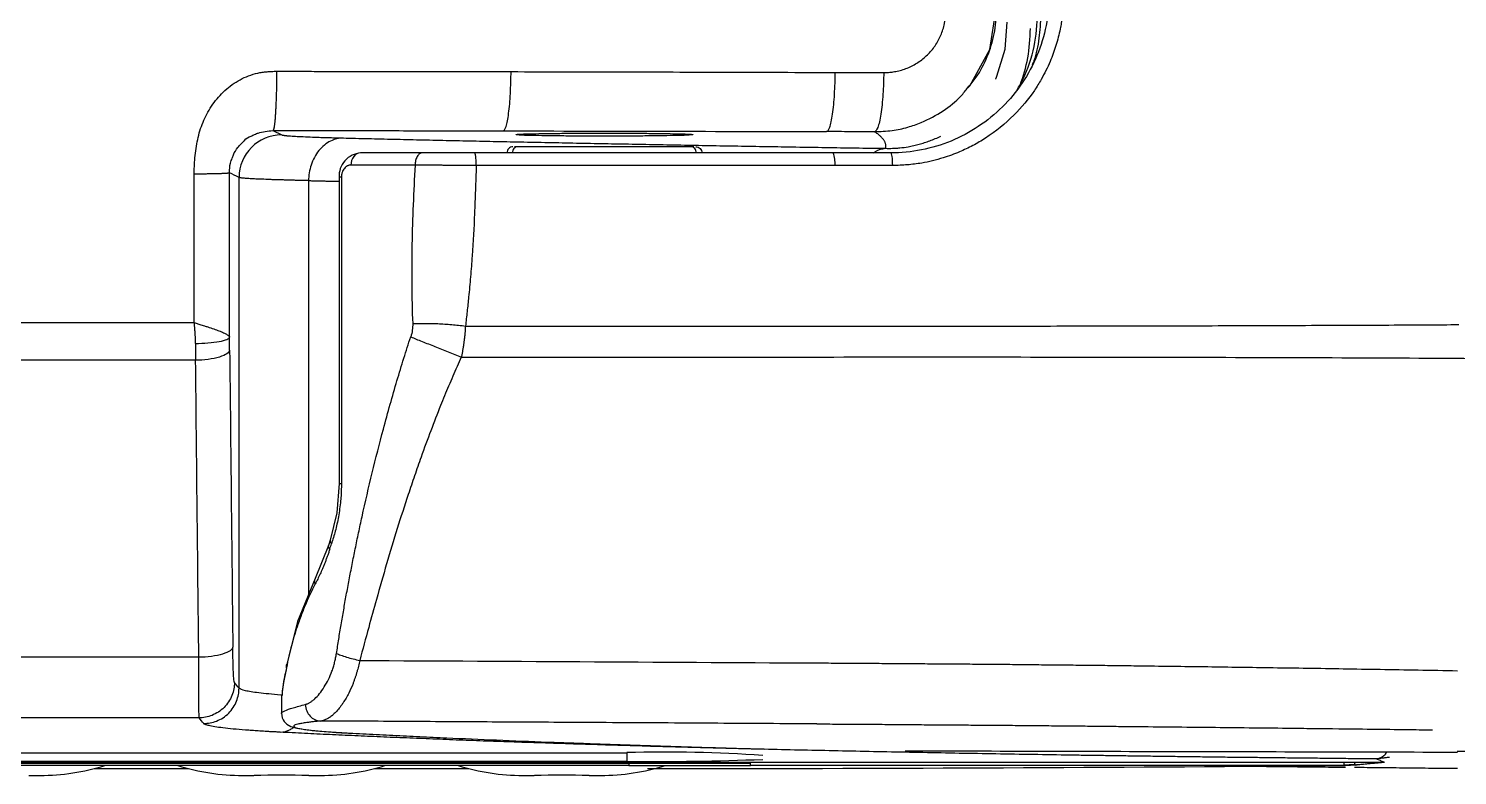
# Model space of a CAD drawing. Extents: x -7692 to 9871, y -72 to 2456.
# Drawn here: x -7358.2 to -7240.9, y 1475.2 to 1536.4 of the extents above; entities that cross this region are included whole.
import ezdxf

# ---------------------------------------------------------------- set-up
doc = ezdxf.new("R2010")
doc.units = 0
doc.header["$LTSCALE"] = 20
doc.header["$MEASUREMENT"] = 0
doc.layers.get('0').update_dxf_attribs({"linetype": 'CONTINUOUS'})

msp = doc.modelspace()

# ---------------------------------------------------------------- linework, layer by layer
for p, q in [((-7338.12, 1528.06), (-7337.4, 1527.7)), ((-7326.45, 1525.22), (-7331.72, 1525.22)), ((-7292.01, 1525.19), (-7321.43, 1525.19)), ((-7287.26, 1525.19), (-7292.01, 1525.19)), ((-7340.9, 1482.31), (-7340.9, 1524.2)), ((-7335.19, 1523.95), (-7335.19, 1489.99)), ((-7332.68, 1524.23), (-7332.68, 1499.08)), ((-7332.5, 1524.22), (-7332.5, 1499.08)), ((-7333.56, 1494.01), (-7334.64, 1491.32)), ((-7333.42, 1494.46), (-7333.56, 1494.01)), ((-7337.42, 1481.7), (-7337.42, 1480.23)), ((-7389.07, 1477.02), (-7309.07, 1477.02)), ((-7309.07, 1476.31), (-7389.07, 1476.31)), ((-7384.32, 1476.25), (-7250.2, 1476.25)), ((-7309.07, 1477.02), (-7309.07, 1476.31)), ((-7250.2, 1476.25), (-7249.37, 1476.25)), ((-7388.92, 1476.16), (-7308.92, 1476.16)), ((-7308.92, 1475.96), (-7388.92, 1475.96)), ((-7352.76, 1475.72), (-7345.08, 1475.72)), ((-7329.76, 1475.72), (-7322.08, 1475.72)), ((-7308.92, 1476.16), (-7308.92, 1475.96)), ((-7308.92, 1476.16), (-7298.92, 1476.16)), ((-7308.92, 1475.96), (-7298.92, 1475.96)), ((-7298.92, 1475.96), (-7298.92, 1476.16)), ((-7298.92, 1475.99), (-7250.2, 1475.99)), ((-7249.95, 1475.99), (-7249.13, 1476.04)), ((-7249.12, 1476.04), (-7248.59, 1476.1))]:
    msp.add_line(p, q)
at = {"flags": 128}
for points in [[(-7281.09, 1531.57), (-7280.92, 1531.72), (-7279.29, 1534.7), (-7278.77, 1538.03)], [(-7278.71, 1532.53), (-7278.02, 1534.73), (-7277.86, 1536.96)], [(-7332.68, 1499.11), (-7332.88, 1496.7), (-7333.42, 1494.45)], [(-7334.65, 1491.3), (-7336.1, 1487.78), (-7337.01, 1484.16)], [(-7337.03, 1483.85), (-7337.26, 1482.77), (-7337.35, 1482.02)], [(-7337.42, 1480.26), (-7337.36, 1479.88), (-7337.29, 1479.72), (-7337.2, 1479.58), (-7336.98, 1479.35), (-7336.66, 1479.17), (-7336.16, 1479.03), (-7335.29, 1478.89), (-7333.8, 1478.75), (-7331.6, 1478.61)]]:
    msp.add_lwpolyline(points, dxfattribs=at)
for centre, radius, start, end in [((-7337.4, 1524.2), 3.5, 90.0538, 179.9723), ((-7330.8, 1524.33), 1.89, 93.235, 183.9006), ((-7293.94, 1525.45), 1.95, 352.405, 23.3077), ((-7239.35, 2173.88), 696.73, 269.86822, 286.42933), ((-7305.91, 1364.46), 112.61, 85.9306, 91.6075), ((-7306.63, 1692.6), 216.3, 269.3539, 272.308), ((-7357.23, 1493.16), 18, 270, 287.1462), ((-7340.61, 1493.16), 18, 252.8538, 270), ((-7337.42, 1263.36), 211.81, 89.394, 90.606), ((-7334.23, 1493.16), 18, 270, 287.1462), ((-7317.61, 1493.16), 18, 252.8538, 270), ((-7314.42, 1263.36), 211.81, 89.394, 90.606), ((-7311.23, 1493.16), 18, 270, 287.1462)]:
    msp.add_arc(centre, radius, start, end)
for points, knots in [([(-7274.42, 1539.22), (-7274.42, 1538.36), (-7274.5, 1537.51), (-7274.84, 1535.83), (-7275.09, 1535), (-7276.08, 1532.64), (-7277.05, 1531.19), (-7279.47, 1528.8), (-7280.91, 1527.84), (-7284.04, 1526.55), (-7285.73, 1526.22), (-7287.42, 1526.22)], [0, 0, 0, 0, 0.125, 0.125, 0.25, 0.25, 0.5, 0.5, 0.75, 0.75, 1, 1, 1, 1]), ([(-7273.23, 1539.19), (-7273.23, 1539.07), (-7273.23, 1538.83), (-7273.25, 1538.46), (-7273.27, 1538.1), (-7273.3, 1537.73), (-7273.35, 1537.33), (-7273.42, 1536.88), (-7273.57, 1536.09), (-7273.84, 1535.03), (-7274.35, 1533.64), (-7274.96, 1532.41), (-7275.9, 1530.9), (-7277.34, 1529.17), (-7279.12, 1527.72), (-7280.67, 1526.81), (-7281.62, 1526.36), (-7282.44, 1526.04), (-7283.18, 1525.79), (-7283.99, 1525.57), (-7284.78, 1525.4), (-7285.47, 1525.3), (-7286.06, 1525.24), (-7286.66, 1525.2), (-7287.06, 1525.19), (-7287.26, 1525.19)], [0, 0, 0, 0, 0.016572, 0.033096, 0.049585, 0.066049, 0.0825, 0.105303, 0.127476, 0.190748, 0.254101, 0.328158, 0.376572, 0.49559, 0.632275, 0.686847, 0.742248, 0.774905, 0.807663, 0.849225, 0.890266, 0.917534, 0.94488, 0.972352, 1, 1, 1, 1]), ([(-7288, 1532.81), (-7287.93, 1532.81), (-7287.8, 1532.81), (-7287.6, 1532.83), (-7287.4, 1532.84), (-7287.21, 1532.87), (-7286.91, 1532.92), (-7286.53, 1533.01), (-7286.06, 1533.18), (-7285.61, 1533.39), (-7285.04, 1533.72), (-7284.39, 1534.24), (-7283.86, 1534.87), (-7283.51, 1535.43), (-7283.3, 1535.88), (-7283.13, 1536.34), (-7283.02, 1536.77), (-7282.96, 1537.15), (-7282.92, 1537.48), (-7282.92, 1537.69), (-7282.92, 1537.8)], [0, 0, 0, 0, 0.025305, 0.050543, 0.07575, 0.100963, 0.126219, 0.189242, 0.252174, 0.315043, 0.377781, 0.502813, 0.627408, 0.68963, 0.751786, 0.813834, 0.875917, 0.917131, 0.958429, 1, 1, 1, 1]), ([(-7281.1, 1531.58), (-7280.86, 1531.86), (-7280.2, 1532.61), (-7279.45, 1534.12), (-7278.85, 1535.98), (-7278.78, 1537.29), (-7278.74, 1537.94)], [0, 0, 0, 0, 0.1577284, 0.4355193, 0.7181286, 1, 1, 1, 1]), ([(-7277.05, 1531.39), (-7276.88, 1531.69), (-7276.28, 1532.77), (-7275.54, 1534.88), (-7275.42, 1536.78), (-7275.36, 1537.71)], [0, 0, 0, 0, 0.1634076, 0.5913215, 1, 1, 1, 1]), ([(-7275.12, 1537.52), (-7275.15, 1536.89), (-7275.21, 1535.6), (-7275.5, 1534.2), (-7275.77, 1533.53), (-7275.82, 1533.41)], [0, 0, 0, 0, 0.441611, 0.901361, 1, 1, 1, 1]), ([(-7276.8, 1531.77), (-7276.56, 1532.5), (-7276.07, 1534), (-7275.99, 1535.61), (-7275.96, 1536.42)], [0, 0, 0, 0, 0.495426, 1, 1, 1, 1]), ([(-7344.58, 1524.51), (-7344.58, 1524.57), (-7344.58, 1524.7), (-7344.57, 1524.95), (-7344.55, 1525.39), (-7344.5, 1526.02), (-7344.41, 1526.77), (-7344.21, 1527.75), (-7343.83, 1528.93), (-7343.09, 1530.24), (-7342.09, 1531.39), (-7341.05, 1532.14), (-7340.12, 1532.56), (-7339.5, 1532.75), (-7338.99, 1532.84), (-7338.6, 1532.89), (-7338.21, 1532.91), (-7337.95, 1532.92), (-7337.82, 1532.92)], [0, 0, 0, 0, 0.01482, 0.031116, 0.062235, 0.124343, 0.188094, 0.247808, 0.370591, 0.493636, 0.617718, 0.743408, 0.807069, 0.871157, 0.90198, 0.93556, 0.967393, 1, 1, 1, 1]), ([(-7337.82, 1532.92), (-7337.82, 1532.84), (-7337.82, 1532.69), (-7337.82, 1532.46), (-7337.82, 1532.23), (-7337.82, 1532), (-7337.83, 1531.76), (-7337.83, 1531.53), (-7337.84, 1531.3), (-7337.84, 1531.06), (-7337.85, 1530.84), (-7337.86, 1530.61), (-7337.87, 1530.39), (-7337.88, 1530.18), (-7337.88, 1529.97), (-7337.9, 1529.77), (-7337.91, 1529.58), (-7337.92, 1529.4), (-7337.93, 1529.23), (-7337.94, 1529.07), (-7337.95, 1528.92), (-7337.97, 1528.78), (-7337.98, 1528.66), (-7337.99, 1528.55), (-7338.01, 1528.44), (-7338.02, 1528.35), (-7338.04, 1528.28), (-7338.05, 1528.21), (-7338.06, 1528.16), (-7338.08, 1528.12), (-7338.09, 1528.09), (-7338.11, 1528.07), (-7338.11, 1528.06), (-7338.12, 1528.06)], [0, 0, 0, 0, 0.0297529, 0.0600009, 0.0907238, 0.1218982, 0.1534985, 0.1854959, 0.2178593, 0.2505551, 0.2835473, 0.3167977, 0.3502663, 0.3839114, 0.4176898, 0.4515574, 0.4854694, 0.5193806, 0.5532458, 0.5870201, 0.6206596, 0.654121, 0.6873628, 0.7203449, 0.7530294, 0.7853802, 0.8173638, 0.8489491, 0.8801077, 0.9108138, 0.9410443, 0.9707789, 1, 1, 1, 1]), ([(-7337.82, 1532.92), (-7337.7, 1532.92), (-7337.48, 1532.92), (-7337.18, 1532.92), (-7336.92, 1532.92), (-7336.67, 1532.92), (-7336.22, 1532.92), (-7335.57, 1532.92), (-7334.45, 1532.91), (-7332.82, 1532.91), (-7330.46, 1532.91), (-7327.65, 1532.9), (-7324.62, 1532.9), (-7321.6, 1532.89), (-7319.58, 1532.89), (-7318.58, 1532.89)], [0, 0, 0, 0, 0.017675, 0.035361, 0.046065, 0.05779, 0.073766, 0.116659, 0.159551, 0.247518, 0.369643, 0.527518, 0.685202, 0.842696, 1, 1, 1, 1]), ([(-7319.22, 1528.03), (-7319.15, 1528.04), (-7319.07, 1528.15), (-7318.91, 1528.63), (-7318.84, 1529), (-7318.71, 1529.94), (-7318.66, 1530.51), (-7318.6, 1531.7), (-7318.58, 1532.31), (-7318.58, 1532.89)], [0, 0, 0, 0, 0.25, 0.25, 0.5, 0.5, 0.75, 0.75, 1, 1, 1, 1]), ([(-7318.58, 1532.89), (-7317.1, 1532.88), (-7314.14, 1532.88), (-7309.71, 1532.87), (-7305.27, 1532.86), (-7300.84, 1532.85), (-7296.41, 1532.83), (-7293.45, 1532.83), (-7291.97, 1532.82)], [0, 0, 0, 0, 0.166624, 0.333264, 0.499922, 0.666598, 0.83329, 1, 1, 1, 1]), ([(-7292.69, 1527.97), (-7292.6, 1527.98), (-7292.52, 1528.09), (-7292.34, 1528.57), (-7292.26, 1528.94), (-7292.13, 1529.88), (-7292.07, 1530.45), (-7292, 1531.63), (-7291.98, 1532.25), (-7291.97, 1532.82)], [0, 0, 0, 0, 0.25, 0.25, 0.5, 0.5, 0.75, 0.75, 1, 1, 1, 1]), ([(-7288, 1532.81), (-7288, 1532.24), (-7288.02, 1531.62), (-7288.1, 1530.44), (-7288.16, 1529.87), (-7288.31, 1528.93), (-7288.39, 1528.56), (-7288.58, 1528.08), (-7288.67, 1527.97), (-7288.76, 1527.96)], [0, 0, 0, 0, 0.25, 0.25, 0.5, 0.5, 0.75, 0.75, 1, 1, 1, 1]), ([(-7288.76, 1527.96), (-7288.27, 1527.98), (-7287.35, 1528.01), (-7286.06, 1528.3), (-7284.63, 1528.79), (-7283.14, 1529.61), (-7281.85, 1530.61), (-7281.28, 1531.34), (-7281.1, 1531.58)], [0, 0, 0, 0, 0.166301, 0.316196, 0.449676, 0.681927, 0.897161, 1, 1, 1, 1]), ([(-7339.63, 1527.73), (-7339.63, 1527.74), (-7339.58, 1527.76), (-7339.5, 1527.79), (-7339.41, 1527.83), (-7339.37, 1527.84), (-7339.35, 1527.85), (-7338.97, 1527.98), (-7338.54, 1528.02), (-7338.12, 1528.06)], [0, 0, 0, 0, 0.010139, 0.126214, 0.174239, 0.195757, 0.205895, 0.215619, 1, 1, 1, 1]), ([(-7338.12, 1528.06), (-7338.01, 1528.06), (-7337.79, 1528.06), (-7337.32, 1528.06), (-7336.42, 1528.06), (-7334.98, 1528.06), (-7333.11, 1528.06), (-7330.79, 1528.05), (-7328.14, 1528.05), (-7325.16, 1528.04), (-7322.19, 1528.04), (-7320.21, 1528.03), (-7319.22, 1528.03)], [0, 0, 0, 0, 0.0173, 0.035361, 0.073766, 0.159552, 0.264599, 0.369645, 0.527234, 0.684822, 0.842411, 1, 1, 1, 1]), ([(-7318.17, 1527.72), (-7318.17, 1527.72), (-7318.17, 1527.73), (-7318.15, 1527.73), (-7318.13, 1527.73), (-7318.09, 1527.74), (-7318.02, 1527.75), (-7317.9, 1527.76), (-7317.67, 1527.77), (-7317.37, 1527.78), (-7316.87, 1527.79), (-7316.08, 1527.81), (-7315.11, 1527.82), (-7314.25, 1527.83), (-7313.4, 1527.84), (-7312.29, 1527.85), (-7310.92, 1527.85), (-7309.55, 1527.85), (-7308.44, 1527.84), (-7307.58, 1527.83), (-7306.73, 1527.82), (-7305.75, 1527.81), (-7304.97, 1527.79), (-7304.47, 1527.78), (-7304.17, 1527.77), (-7303.94, 1527.76), (-7303.8, 1527.75), (-7303.72, 1527.74), (-7303.68, 1527.73), (-7303.67, 1527.72), (-7303.67, 1527.72)], [0, 0, 0, 0, 0.011631, 0.023267, 0.034925, 0.04662, 0.058367, 0.089326, 0.120094, 0.152146, 0.184461, 0.250093, 0.315858, 0.348114, 0.380046, 0.439584, 0.500003, 0.5604, 0.61996, 0.651868, 0.684148, 0.749913, 0.815545, 0.847837, 0.879912, 0.910656, 0.941638, 0.961175, 0.980605, 1, 1, 1, 1]), ([(-7288.76, 1527.96), (-7289.41, 1527.96), (-7290.72, 1527.96), (-7292.03, 1527.97), (-7292.69, 1527.97)], [0, 0, 0, 0, 0.500001, 1, 1, 1, 1]), ([(-7287.84, 1526.6), (-7287.83, 1526.63), (-7287.82, 1526.69), (-7287.82, 1526.78), (-7287.83, 1526.87), (-7287.84, 1526.96), (-7287.87, 1527.05), (-7287.91, 1527.14), (-7287.96, 1527.23), (-7288.02, 1527.32), (-7288.1, 1527.41), (-7288.18, 1527.5), (-7288.27, 1527.59), (-7288.38, 1527.68), (-7288.49, 1527.78), (-7288.62, 1527.87), (-7288.71, 1527.93), (-7288.76, 1527.96)], [0, 0, 0, 0, 0.066671, 0.13334, 0.200008, 0.266674, 0.333339, 0.400004, 0.466668, 0.533332, 0.599996, 0.666661, 0.733326, 0.799992, 0.86666, 0.933329, 1, 1, 1, 1]), ([(-7341.46, 1525.79), (-7341.43, 1525.88), (-7341.32, 1526.21), (-7341.07, 1526.58), (-7340.8, 1526.89), (-7340.66, 1527.04), (-7340.57, 1527.12), (-7340.53, 1527.16), (-7340.5, 1527.18), (-7340.49, 1527.19), (-7340.48, 1527.2), (-7340.48, 1527.2), (-7340.48, 1527.2), (-7340.48, 1527.2), (-7340.48, 1527.2), (-7340.48, 1527.2), (-7340.48, 1527.2), (-7340.48, 1527.2), (-7340.48, 1527.2), (-7340.48, 1527.2), (-7340.47, 1527.2), (-7340.31, 1527.45), (-7340.02, 1527.53), (-7339.72, 1527.69), (-7339.63, 1527.73)], [0, 0, 0, 0, 0.093285, 0.351874, 0.476362, 0.548355, 0.586795, 0.606626, 0.616693, 0.621765, 0.624312, 0.625588, 0.626226, 0.626546, 0.626704, 0.626783, 0.626824, 0.626843, 0.626853, 0.62686, 0.626863, 0.641443, 0.88726, 1, 1, 1, 1]), ([(-7337.4, 1527.7), (-7337.4, 1527.7), (-7337.38, 1527.69), (-7337.35, 1527.69), (-7337.31, 1527.68), (-7337.26, 1527.67), (-7337.2, 1527.66), (-7337.14, 1527.65), (-7337.06, 1527.64), (-7336.89, 1527.63), (-7336.57, 1527.6), (-7336, 1527.57), (-7335.29, 1527.54), (-7334.59, 1527.51), (-7333.96, 1527.49), (-7333.46, 1527.48), (-7332.93, 1527.46), (-7332.55, 1527.45), (-7332.36, 1527.45)], [0, 0, 0, 0, 0.031327, 0.062621, 0.093892, 0.125152, 0.156409, 0.187677, 0.218965, 0.250284, 0.375242, 0.500232, 0.625154, 0.750108, 0.812607, 0.875031, 0.937467, 1, 1, 1, 1]), ([(-7332.36, 1527.45), (-7332.69, 1527.44), (-7333.05, 1527.36), (-7333.74, 1527.02), (-7334.07, 1526.75), (-7334.63, 1526.07), (-7334.84, 1525.66), (-7335.12, 1524.8), (-7335.19, 1524.36), (-7335.19, 1523.95)], [0, 0, 0, 0, 0.25, 0.25, 0.5, 0.5, 0.75, 0.75, 1, 1, 1, 1]), ([(-7332.36, 1527.45), (-7332.02, 1527.44), (-7331.33, 1527.42), (-7330.29, 1527.4), (-7329.25, 1527.37), (-7328.2, 1527.35), (-7327.14, 1527.33), (-7326.07, 1527.3), (-7324.99, 1527.28), (-7323.91, 1527.25), (-7322.82, 1527.23), (-7321.72, 1527.21), (-7320.61, 1527.18), (-7319.49, 1527.16), (-7318.37, 1527.14), (-7317.24, 1527.11), (-7316.1, 1527.09), (-7314.95, 1527.07), (-7313.8, 1527.05), (-7312.63, 1527.02), (-7311.11, 1526.99), (-7309.22, 1526.96), (-7306.95, 1526.92), (-7304.65, 1526.87), (-7302.33, 1526.83), (-7299.98, 1526.79), (-7297.6, 1526.75), (-7295.2, 1526.71), (-7292.77, 1526.67), (-7290.32, 1526.63), (-7288.67, 1526.61), (-7287.84, 1526.6)], [0, 0, 0, 0, 0.026341, 0.052673, 0.078999, 0.105319, 0.131634, 0.157944, 0.184252, 0.210557, 0.23686, 0.263163, 0.289467, 0.315771, 0.342078, 0.368388, 0.394702, 0.421021, 0.447346, 0.473677, 0.500016, 0.550049, 0.600058, 0.650049, 0.700028, 0.750001, 0.799975, 0.849956, 0.899949, 0.949962, 1, 1, 1, 1]), ([(-7318.42, 1526.72), (-7318.55, 1526.72), (-7318.68, 1526.67), (-7318.86, 1526.48), (-7318.92, 1526.35), (-7318.92, 1526.22)], [0, 0, 0, 0, 0.5, 0.5, 1, 1, 1, 1]), ([(-7318.04, 1526.72), (-7318.15, 1526.72), (-7318.26, 1526.67), (-7318.42, 1526.48), (-7318.46, 1526.35), (-7318.46, 1526.22)], [0, 0, 0, 0, 0.5, 0.5, 1, 1, 1, 1]), ([(-7303.67, 1527.72), (-7303.67, 1527.72), (-7303.67, 1527.72), (-7303.69, 1527.71), (-7303.71, 1527.71), (-7303.75, 1527.7), (-7303.81, 1527.7), (-7303.94, 1527.69), (-7304.17, 1527.67), (-7304.47, 1527.66), (-7304.97, 1527.65), (-7305.75, 1527.63), (-7306.73, 1527.62), (-7307.58, 1527.61), (-7308.44, 1527.6), (-7309.55, 1527.6), (-7310.92, 1527.59), (-7312.29, 1527.6), (-7313.4, 1527.6), (-7314.25, 1527.61), (-7315.11, 1527.62), (-7316.08, 1527.63), (-7316.87, 1527.65), (-7317.37, 1527.66), (-7317.67, 1527.67), (-7317.9, 1527.69), (-7318.04, 1527.7), (-7318.12, 1527.71), (-7318.16, 1527.71), (-7318.17, 1527.72), (-7318.17, 1527.72)], [0, 0, 0, 0, 0.0116305, 0.0232669, 0.0349247, 0.0466197, 0.0583674, 0.0893264, 0.120094, 0.1521456, 0.1844612, 0.2500929, 0.3158579, 0.348114, 0.3800456, 0.4395836, 0.5000028, 0.5604, 0.61996, 0.6518684, 0.6841477, 0.7499127, 0.8155445, 0.8478369, 0.8799117, 0.9106562, 0.9416383, 0.9611753, 0.980605, 1, 1, 1, 1]), ([(-7303.8, 1526.72), (-7304.18, 1526.72), (-7304.63, 1526.72), (-7305.66, 1526.72), (-7306.23, 1526.72), (-7307.47, 1526.72), (-7308.13, 1526.72), (-7309.5, 1526.72), (-7310.21, 1526.72), (-7311.63, 1526.72), (-7312.33, 1526.72), (-7313.7, 1526.72), (-7314.37, 1526.72), (-7315.61, 1526.72), (-7316.18, 1526.72), (-7317.21, 1526.72), (-7317.66, 1526.72), (-7318.04, 1526.72)], [0, 0, 0, 0, 0.125, 0.125, 0.25, 0.25, 0.375, 0.375, 0.5, 0.5, 0.625, 0.625, 0.75, 0.75, 0.875, 0.875, 1, 1, 1, 1]), ([(-7303.38, 1526.22), (-7303.38, 1526.35), (-7303.42, 1526.48), (-7303.58, 1526.67), (-7303.69, 1526.72), (-7303.8, 1526.72)], [0, 0, 0, 0, 0.5, 0.5, 1, 1, 1, 1]), ([(-7303.42, 1526.72), (-7303.29, 1526.72), (-7303.16, 1526.67), (-7302.97, 1526.48), (-7302.92, 1526.35), (-7302.92, 1526.22)], [0, 0, 0, 0, 0.5, 0.5, 1, 1, 1, 1]), ([(-7287.84, 1526.6), (-7287.75, 1526.6), (-7287.56, 1526.59), (-7287.28, 1526.6), (-7286.98, 1526.61), (-7286.55, 1526.65), (-7286.07, 1526.71), (-7285.54, 1526.82), (-7285.1, 1526.93), (-7284.65, 1527.06), (-7284.21, 1527.21), (-7283.76, 1527.39), (-7283.47, 1527.53), (-7283.32, 1527.6)], [0, 0, 0, 0, 0.061295, 0.125227, 0.191821, 0.2611, 0.416725, 0.515932, 0.613726, 0.711027, 0.807841, 0.904168, 1, 1, 1, 1]), ([(-7341.69, 1524.6), (-7341.68, 1524.87), (-7341.66, 1525.29), (-7341.51, 1525.66), (-7341.46, 1525.79)], [0, 0, 0, 0, 0.633927, 1, 1, 1, 1]), ([(-7330.93, 1526.22), (-7331.14, 1526.22), (-7331.34, 1526.12), (-7331.64, 1525.74), (-7331.72, 1525.49), (-7331.72, 1525.22)], [0, 0, 0, 0, 0.5, 0.5, 1, 1, 1, 1]), ([(-7325.86, 1526.22), (-7325.93, 1526.22), (-7326.01, 1526.2), (-7326.15, 1526.1), (-7326.22, 1526.03), (-7326.33, 1525.83), (-7326.38, 1525.71), (-7326.44, 1525.47), (-7326.45, 1525.34), (-7326.45, 1525.22)], [0, 0, 0, 0, 0.25, 0.25, 0.5, 0.5, 0.75, 0.75, 1, 1, 1, 1]), ([(-7321.56, 1526.22), (-7322.31, 1526.22), (-7323.08, 1526.22), (-7324.55, 1526.22), (-7325.25, 1526.22), (-7325.86, 1526.22)], [0, 0, 0, 0, 0.5, 0.5, 1, 1, 1, 1]), ([(-7321.43, 1525.19), (-7321.43, 1525.31), (-7321.44, 1525.44), (-7321.45, 1525.69), (-7321.46, 1525.82), (-7321.48, 1526.02), (-7321.5, 1526.1), (-7321.53, 1526.2), (-7321.55, 1526.22), (-7321.56, 1526.22)], [0, 0, 0, 0, 0.25, 0.25, 0.5, 0.5, 0.75, 0.75, 1, 1, 1, 1]), ([(-7292.15, 1526.22), (-7297.28, 1526.22), (-7301.71, 1526.22), (-7311.98, 1526.22), (-7316.42, 1526.22), (-7321.56, 1526.22)], [0, 0, 0, 0, 0.5, 0.5, 1, 1, 1, 1]), ([(-7288.83, 1526.22), (-7288.78, 1526.26), (-7288.48, 1526.52), (-7288.13, 1526.56), (-7287.84, 1526.6)], [0, 0, 0, 0, 0.161511, 1, 1, 1, 1]), ([(-7287.26, 1525.19), (-7287.26, 1525.46), (-7287.28, 1525.72), (-7287.34, 1526.11), (-7287.38, 1526.22), (-7287.42, 1526.22)], [0, 0, 0, 0, 0.5, 0.5, 1, 1, 1, 1]), ([(-7344.58, 1524.51), (-7344.52, 1524.51), (-7344.41, 1524.51), (-7344.24, 1524.51), (-7344.07, 1524.51), (-7343.9, 1524.51), (-7343.73, 1524.51), (-7343.57, 1524.52), (-7343.41, 1524.52), (-7343.26, 1524.52), (-7343.11, 1524.52), (-7342.97, 1524.53), (-7342.84, 1524.53), (-7342.71, 1524.53), (-7342.59, 1524.54), (-7342.48, 1524.54), (-7342.38, 1524.54), (-7342.29, 1524.55), (-7342.2, 1524.55), (-7342.12, 1524.56), (-7342.05, 1524.56), (-7341.99, 1524.56), (-7341.93, 1524.57), (-7341.89, 1524.57), (-7341.84, 1524.57), (-7341.81, 1524.58), (-7341.78, 1524.58), (-7341.75, 1524.58), (-7341.73, 1524.59), (-7341.72, 1524.59), (-7341.7, 1524.59), (-7341.7, 1524.6), (-7341.69, 1524.6), (-7341.69, 1524.6)], [0, 0, 0, 0, 0.038203, 0.076636, 0.115223, 0.153884, 0.19254, 0.231111, 0.269516, 0.307677, 0.345517, 0.382964, 0.419947, 0.456402, 0.492268, 0.52749, 0.562018, 0.595808, 0.628822, 0.661028, 0.692397, 0.722909, 0.752546, 0.781297, 0.809153, 0.836111, 0.86217, 0.887334, 0.911608, 0.935, 0.957522, 0.979184, 1, 1, 1, 1]), ([(-7344.57, 1512.3), (-7344.57, 1514.33), (-7344.57, 1518.4), (-7344.58, 1522.47), (-7344.58, 1524.51)], [0, 0, 0, 0, 0.4999822, 1, 1, 1, 1]), ([(-7341.68, 1511.1), (-7341.68, 1513.35), (-7341.68, 1515.6), (-7341.69, 1518.97), (-7341.69, 1520.1), (-7341.69, 1521.79), (-7341.69, 1522.35), (-7341.69, 1523.19), (-7341.69, 1523.47), (-7341.69, 1524.04), (-7341.69, 1524.32), (-7341.69, 1524.6)], [0, 0, 0, 0, 0.5, 0.5, 0.75, 0.75, 0.875, 0.875, 0.9375, 0.9375, 1, 1, 1, 1]), ([(-7331.72, 1525.22), (-7331.74, 1525.22), (-7331.79, 1525.22), (-7331.87, 1525.21), (-7331.94, 1525.18), (-7332.03, 1525.14), (-7332.14, 1525.08), (-7332.26, 1524.96), (-7332.36, 1524.81), (-7332.43, 1524.65), (-7332.47, 1524.5), (-7332.49, 1524.36), (-7332.5, 1524.27), (-7332.5, 1524.22)], [0, 0, 0, 0, 0.0674929, 0.1338741, 0.1994841, 0.2646757, 0.3950362, 0.5190721, 0.6435392, 0.7640109, 0.8441878, 0.9220312, 1, 1, 1, 1]), ([(-7326.45, 1525.22), (-7326.57, 1523.05), (-7326.67, 1520.88), (-7326.75, 1516.54), (-7326.74, 1514.37), (-7326.65, 1512.22)], [0, 0, 0, 0, 0.5, 0.5, 1, 1, 1, 1]), ([(-7321.43, 1525.19), (-7321.52, 1525.19), (-7321.71, 1525.19), (-7321.99, 1525.19), (-7322.28, 1525.19), (-7322.57, 1525.2), (-7322.86, 1525.2), (-7323.16, 1525.2), (-7323.47, 1525.2), (-7323.77, 1525.2), (-7324.09, 1525.2), (-7324.42, 1525.21), (-7324.79, 1525.21), (-7325.18, 1525.21), (-7325.59, 1525.21), (-7326.02, 1525.22), (-7326.3, 1525.22), (-7326.45, 1525.22)], [0, 0, 0, 0, 0.051947, 0.104964, 0.159024, 0.214096, 0.270146, 0.327134, 0.385014, 0.443736, 0.503247, 0.568038, 0.640334, 0.71997, 0.806702, 0.900192, 1, 1, 1, 1]), ([(-7321.43, 1525.19), (-7321.45, 1524.51), (-7321.5, 1523.2), (-7321.59, 1520.73), (-7321.72, 1518.36), (-7321.9, 1516.08), (-7322.04, 1514.55), (-7322.18, 1513.21), (-7322.27, 1512.42), (-7322.32, 1512.02)], [0, 0, 0, 0, 0.153789, 0.298245, 0.561143, 0.693015, 0.818474, 0.909304, 1, 1, 1, 1]), ([(-7335.19, 1523.95), (-7335.3, 1523.95), (-7335.52, 1523.96), (-7335.85, 1523.96), (-7336.18, 1523.97), (-7336.51, 1523.98), (-7336.84, 1523.99), (-7337.17, 1524), (-7337.49, 1524.01), (-7337.81, 1524.01), (-7338.12, 1524.02), (-7338.42, 1524.04), (-7338.71, 1524.05), (-7339, 1524.06), (-7339.27, 1524.07), (-7339.52, 1524.08), (-7339.76, 1524.09), (-7339.98, 1524.11), (-7340.19, 1524.12), (-7340.37, 1524.13), (-7340.53, 1524.15), (-7340.67, 1524.16), (-7340.77, 1524.17), (-7340.86, 1524.19), (-7340.89, 1524.2), (-7340.9, 1524.2)], [0, 0, 0, 0, 0.031766, 0.064597, 0.098491, 0.13345, 0.169474, 0.206564, 0.244718, 0.283937, 0.324221, 0.365569, 0.407983, 0.451461, 0.496004, 0.541612, 0.588285, 0.636022, 0.684825, 0.734692, 0.785624, 0.837621, 0.890682, 0.944809, 1, 1, 1, 1]), ([(-7332.5, 1524.22), (-7332.54, 1524.22), (-7332.64, 1524.22), (-7332.69, 1524.22), (-7332.68, 1524.22), (-7332.68, 1524.22)], [0, 0, 0, 0, 0.449368, 0.898739, 1, 1, 1, 1]), ([(-7385.07, 1512.3), (-7384.64, 1512.3), (-7383.66, 1512.3), (-7382, 1512.3), (-7379.98, 1512.3), (-7377.6, 1512.3), (-7374.15, 1512.3), (-7369.85, 1512.3), (-7364.86, 1512.3), (-7359.91, 1512.3), (-7355.05, 1512.3), (-7350.66, 1512.3), (-7347.21, 1512.3), (-7345.31, 1512.3), (-7344.57, 1512.3)], [0, 0, 0, 0, 0.032112, 0.073168, 0.123168, 0.182112, 0.250001, 0.379243, 0.5, 0.620035, 0.744758, 0.859632, 0.944713, 1, 1, 1, 1]), ([(-7344.57, 1512.3), (-7344.52, 1512.28), (-7344.37, 1512.23), (-7344.09, 1512.15), (-7343.77, 1512.05), (-7343.39, 1511.92), (-7342.97, 1511.79), (-7342.53, 1511.62), (-7342.17, 1511.48), (-7341.95, 1511.36), (-7341.82, 1511.28), (-7341.74, 1511.21), (-7341.69, 1511.16), (-7341.68, 1511.12), (-7341.68, 1511.1)], [0, 0, 0, 0, 0.033968, 0.10171, 0.18721, 0.253537, 0.3795, 0.504983, 0.6354, 0.753919, 0.818009, 0.880515, 0.941234, 1, 1, 1, 1]), ([(-7344.47, 1510.59), (-7344.47, 1510.67), (-7344.47, 1510.83), (-7344.48, 1511.09), (-7344.5, 1511.41), (-7344.53, 1511.81), (-7344.55, 1512.12), (-7344.57, 1512.3)], [0, 0, 0, 0, 0.13603, 0.289535, 0.460517, 0.686773, 1, 1, 1, 1]), ([(-7326.65, 1512.22), (-7326.35, 1512.23), (-7326.02, 1512.24), (-7325.33, 1512.24), (-7324.97, 1512.23), (-7324.22, 1512.2), (-7323.83, 1512.17), (-7323.07, 1512.11), (-7322.69, 1512.07), (-7322.32, 1512.02)], [0, 0, 0, 0, 0.25, 0.25, 0.5, 0.5, 0.75, 0.75, 1, 1, 1, 1]), ([(-7322.32, 1512.02), (-7322.33, 1511.93), (-7322.34, 1511.74), (-7322.36, 1511.45), (-7322.39, 1511.16), (-7322.42, 1510.88), (-7322.46, 1510.6), (-7322.5, 1510.31), (-7322.55, 1510.03), (-7322.6, 1509.75), (-7322.64, 1509.57), (-7322.66, 1509.48)], [0, 0, 0, 0, 0.109888, 0.22014, 0.330732, 0.441639, 0.552836, 0.664296, 0.775994, 0.887904, 1, 1, 1, 1]), ([(-7322.32, 1512.02), (-7320.95, 1512.02), (-7315.91, 1512.02), (-7308.34, 1512.02), (-7299.62, 1512.02), (-7294.58, 1512.01), (-7292.07, 1512.01)], [0, 0, 0, 0, 0.135521, 0.499997, 0.749998, 1, 1, 1, 1]), ([(-7292.07, 1512.01), (-7291.58, 1512.01), (-7290.53, 1512.01), (-7288.83, 1512.01), (-7286.89, 1512.01), (-7284.25, 1512.02), (-7281.1, 1512.02), (-7275.83, 1512.02), (-7269.83, 1512.03), (-7263.68, 1512.04), (-7257.85, 1512.06), (-7252.5, 1512.08), (-7247.3, 1512.1), (-7243.74, 1512.12), (-7241.68, 1512.13), (-7240.8, 1512.14)], [0, 0, 0, 0, 0.0281252, 0.0608762, 0.0982532, 0.1402561, 0.2137856, 0.2808412, 0.4469589, 0.5628767, 0.6408228, 0.7891403, 0.8775372, 0.9478238, 1, 1, 1, 1]), ([(-7344.47, 1510.59), (-7344.14, 1510.6), (-7343.79, 1510.61), (-7343.11, 1510.67), (-7342.79, 1510.7), (-7342.25, 1510.8), (-7342.04, 1510.86), (-7341.76, 1510.98), (-7341.69, 1511.04), (-7341.68, 1511.1)], [0, 0, 0, 0, 0.25, 0.25, 0.5, 0.5, 0.75, 0.75, 1, 1, 1, 1]), ([(-7332.9, 1485.16), (-7332.84, 1485.55), (-7332.72, 1486.34), (-7332.52, 1487.53), (-7332.31, 1488.74), (-7332.1, 1489.96), (-7331.86, 1491.21), (-7331.62, 1492.47), (-7331.36, 1493.76), (-7331.09, 1495.06), (-7330.64, 1497.14), (-7329.98, 1499.98), (-7329.2, 1503.05), (-7328.51, 1505.57), (-7327.95, 1507.51), (-7327.39, 1509.35), (-7327, 1510.55), (-7326.81, 1511.13)], [0, 0, 0, 0, 0.044218, 0.08924, 0.135068, 0.181705, 0.229151, 0.277408, 0.326479, 0.376363, 0.427064, 0.565742, 0.704438, 0.783432, 0.859018, 0.931205, 1, 1, 1, 1]), ([(-7326.81, 1511.13), (-7326.52, 1511.01), (-7326.21, 1510.89), (-7325.54, 1510.62), (-7325.18, 1510.48), (-7324.46, 1510.19), (-7324.09, 1510.04), (-7323.36, 1509.75), (-7323, 1509.61), (-7322.66, 1509.48)], [0, 0, 0, 0, 0.25, 0.25, 0.5, 0.5, 0.75, 0.75, 1, 1, 1, 1]), ([(-7344.46, 1509.21), (-7345.02, 1509.21), (-7346.27, 1509.21), (-7348.35, 1509.21), (-7350.85, 1509.21), (-7353.76, 1509.21), (-7357.09, 1509.21), (-7360.84, 1509.21), (-7365.58, 1509.21), (-7370.81, 1509.21), (-7376.01, 1509.21), (-7380.07, 1509.21), (-7383, 1509.21), (-7384.58, 1509.21), (-7385.18, 1509.21)], [0, 0, 0, 0, 0.04086, 0.09192, 0.15318, 0.224639, 0.306298, 0.398156, 0.500213, 0.6556, 0.783273, 0.883232, 0.955474, 1, 1, 1, 1]), ([(-7341.67, 1510.05), (-7341.68, 1509.96), (-7341.75, 1509.85), (-7342.03, 1509.65), (-7342.25, 1509.56), (-7342.78, 1509.4), (-7343.11, 1509.33), (-7343.78, 1509.24), (-7344.13, 1509.22), (-7344.46, 1509.21)], [0, 0, 0, 0, 0.25, 0.25, 0.5, 0.5, 0.75, 0.75, 1, 1, 1, 1]), ([(-7322.66, 1509.48), (-7322.78, 1509.21), (-7323.01, 1508.69), (-7323.36, 1507.9), (-7323.7, 1507.1), (-7324.04, 1506.3), (-7324.53, 1505.08), (-7325.18, 1503.4), (-7325.89, 1501.48), (-7326.5, 1499.74), (-7327.16, 1497.79), (-7328.24, 1494.42), (-7329.3, 1490.78), (-7330.3, 1487.16), (-7330.75, 1485.49), (-7331, 1484.59)], [0, 0, 0, 0, 0.0326561, 0.0654124, 0.0982718, 0.1312374, 0.1643122, 0.247881, 0.336098, 0.3974038, 0.4586866, 0.5704283, 0.8018078, 0.8931439, 1, 1, 1, 1]), ([(-7322.66, 1509.48), (-7317.56, 1509.48), (-7312.46, 1509.48), (-7302.27, 1509.48), (-7297.18, 1509.48), (-7292.09, 1509.48)], [0, 0, 0, 0, 0.5, 0.5, 1, 1, 1, 1]), ([(-7292.09, 1509.48), (-7287.77, 1509.49), (-7283.46, 1509.49), (-7274.87, 1509.48), (-7270.59, 1509.47), (-7262.05, 1509.46), (-7257.8, 1509.45), (-7249.33, 1509.42), (-7245.12, 1509.4), (-7240.92, 1509.38)], [0, 0, 0, 0, 0.25, 0.25, 0.5, 0.5, 0.75, 0.75, 1, 1, 1, 1]), ([(-7240.92, 1509.38), (-7240.45, 1509.37), (-7239.43, 1509.37), (-7237.82, 1509.36), (-7236, 1509.35), (-7233.88, 1509.35), (-7231.58, 1509.36), (-7229.23, 1509.38), (-7227.72, 1509.4), (-7226.99, 1509.4)], [0, 0, 0, 0, 0.101172, 0.216858, 0.347075, 0.491793, 0.673172, 0.842594, 1, 1, 1, 1]), ([(-7332.5, 1499.08), (-7332.5, 1498.99), (-7332.5, 1498.8), (-7332.51, 1498.52), (-7332.52, 1498.24), (-7332.54, 1497.96), (-7332.57, 1497.56), (-7332.64, 1497.02), (-7332.74, 1496.39), (-7332.86, 1495.77), (-7333, 1495.21), (-7333.15, 1494.67), (-7333.26, 1494.33), (-7333.31, 1494.16)], [0, 0, 0, 0, 0.054306, 0.108431, 0.162432, 0.216365, 0.270289, 0.398574, 0.529763, 0.652169, 0.774477, 0.88558, 1, 1, 1, 1]), ([(-7332.5, 1499.08), (-7332.54, 1499.08), (-7332.64, 1499.08), (-7332.69, 1499.08), (-7332.68, 1499.08), (-7332.68, 1499.08)], [0, 0, 0, 0, 0.446484, 0.89297, 1, 1, 1, 1]), ([(-7333.45, 1493.73), (-7333.49, 1493.77), (-7333.56, 1493.87), (-7333.58, 1493.96), (-7333.56, 1494), (-7333.55, 1494.01)], [0, 0, 0, 0, 0.469674, 0.919577, 1, 1, 1, 1]), ([(-7333.41, 1494.46), (-7333.42, 1494.45), (-7333.44, 1494.4), (-7333.42, 1494.3), (-7333.35, 1494.21), (-7333.31, 1494.16)], [0, 0, 0, 0, 0.119845, 0.547719, 1, 1, 1, 1]), ([(-7333.45, 1493.73), (-7333.48, 1493.63), (-7333.54, 1493.44), (-7333.64, 1493.17), (-7333.74, 1492.9), (-7333.84, 1492.63), (-7333.95, 1492.37), (-7334.08, 1492.05), (-7334.25, 1491.68), (-7334.44, 1491.26), (-7334.58, 1491), (-7334.64, 1490.87)], [0, 0, 0, 0, 0.08727, 0.174966, 0.263163, 0.351934, 0.441353, 0.531491, 0.686522, 0.84258, 1, 1, 1, 1]), ([(-7334.64, 1490.87), (-7334.72, 1490.72), (-7334.87, 1490.42), (-7335.09, 1489.97), (-7335.3, 1489.51), (-7335.5, 1489.04), (-7335.7, 1488.55), (-7335.89, 1488.05), (-7336.1, 1487.45), (-7336.34, 1486.72), (-7336.59, 1485.85), (-7336.82, 1484.93), (-7336.94, 1484.3), (-7337.01, 1483.98)], [0, 0, 0, 0, 0.065541, 0.132473, 0.200797, 0.270514, 0.341626, 0.414133, 0.488036, 0.606139, 0.730832, 0.862118, 1, 1, 1, 1]), ([(-7334.64, 1490.87), (-7334.66, 1490.93), (-7334.7, 1491.06), (-7334.69, 1491.21), (-7334.65, 1491.29), (-7334.63, 1491.33)], [0, 0, 0, 0, 0.3838066, 0.7520059, 1, 1, 1, 1]), ([(-7341.41, 1485.69), (-7341.42, 1485.59), (-7341.49, 1485.49), (-7341.77, 1485.29), (-7341.98, 1485.2), (-7342.51, 1485.03), (-7342.83, 1484.97), (-7343.51, 1484.88), (-7343.87, 1484.85), (-7344.2, 1484.85)], [0, 0, 0, 0, 0.25, 0.25, 0.5, 0.5, 0.75, 0.75, 1, 1, 1, 1]), ([(-7341.28, 1482.78), (-7341.29, 1482.8), (-7341.31, 1482.88), (-7341.34, 1483.17), (-7341.35, 1483.38), (-7341.37, 1483.89), (-7341.38, 1484.2), (-7341.4, 1484.9), (-7341.41, 1485.28), (-7341.41, 1485.69)], [0, 0, 0, 0, 0.25, 0.25, 0.5, 0.5, 0.75, 0.75, 1, 1, 1, 1]), ([(-7344.2, 1484.85), (-7344.75, 1484.85), (-7345.85, 1484.85), (-7347.49, 1484.85), (-7349.14, 1484.85), (-7350.79, 1484.85), (-7352.44, 1484.85), (-7354.1, 1484.85), (-7355.75, 1484.85), (-7357.41, 1484.85), (-7359.07, 1484.85), (-7360.73, 1484.85), (-7362.39, 1484.85), (-7364.05, 1484.85), (-7365.71, 1484.85), (-7367.38, 1484.84), (-7369.04, 1484.84), (-7370.71, 1484.84), (-7372.37, 1484.83), (-7374.04, 1484.83), (-7375.71, 1484.82), (-7377.38, 1484.82), (-7379.05, 1484.81), (-7380.72, 1484.81), (-7382.39, 1484.8), (-7384.06, 1484.79), (-7385.73, 1484.79), (-7386.84, 1484.78), (-7387.4, 1484.78)], [0, 0, 0, 0, 0.038036, 0.076106, 0.11421, 0.152348, 0.190521, 0.228727, 0.266968, 0.305243, 0.343551, 0.381894, 0.420271, 0.458682, 0.497127, 0.535606, 0.574119, 0.612666, 0.651247, 0.689862, 0.728511, 0.767193, 0.80591, 0.84466, 0.883444, 0.922262, 0.961114, 1, 1, 1, 1]), ([(-7344.18, 1479.88), (-7344.18, 1479.89), (-7344.18, 1479.9), (-7344.18, 1479.93), (-7344.18, 1479.97), (-7344.18, 1480.02), (-7344.18, 1480.08), (-7344.18, 1480.16), (-7344.19, 1480.33), (-7344.19, 1480.67), (-7344.19, 1481.18), (-7344.19, 1481.67), (-7344.2, 1482.08), (-7344.2, 1482.51), (-7344.2, 1482.96), (-7344.2, 1483.43), (-7344.2, 1483.9), (-7344.2, 1484.37), (-7344.2, 1484.69), (-7344.2, 1484.85)], [0, 0, 0, 0, 0.031724, 0.063821, 0.096271, 0.129054, 0.162149, 0.195532, 0.229178, 0.361865, 0.491697, 0.560298, 0.627821, 0.694048, 0.758788, 0.821876, 0.883174, 0.942576, 1, 1, 1, 1]), ([(-7335.46, 1480.98), (-7335.43, 1480.99), (-7335.37, 1481), (-7335.28, 1481.04), (-7335.18, 1481.09), (-7335.09, 1481.14), (-7334.99, 1481.2), (-7334.89, 1481.27), (-7334.79, 1481.35), (-7334.59, 1481.53), (-7334.29, 1481.85), (-7333.91, 1482.39), (-7333.56, 1483.01), (-7333.32, 1483.58), (-7333.15, 1484.06), (-7333.05, 1484.42), (-7332.97, 1484.79), (-7332.92, 1485.04), (-7332.9, 1485.16)], [0, 0, 0, 0, 0.033441, 0.066811, 0.100156, 0.13352, 0.166947, 0.200482, 0.234168, 0.268048, 0.401302, 0.533314, 0.65831, 0.779655, 0.836418, 0.891816, 0.946215, 1, 1, 1, 1]), ([(-7331, 1484.59), (-7331.01, 1484.51), (-7331.05, 1484.35), (-7331.1, 1484.11), (-7331.16, 1483.87), (-7331.23, 1483.63), (-7331.3, 1483.39), (-7331.38, 1483.16), (-7331.46, 1482.93), (-7331.62, 1482.49), (-7331.91, 1481.85), (-7332.25, 1481.26), (-7332.57, 1480.81), (-7332.81, 1480.5), (-7333.07, 1480.24), (-7333.31, 1480.02), (-7333.55, 1479.86), (-7333.79, 1479.73), (-7334, 1479.65), (-7334.14, 1479.63), (-7334.2, 1479.62)], [0, 0, 0, 0, 0.028179, 0.056848, 0.086002, 0.115633, 0.145733, 0.176291, 0.207297, 0.238736, 0.353622, 0.489337, 0.541151, 0.617963, 0.691785, 0.746851, 0.817431, 0.883133, 0.943966, 1, 1, 1, 1]), ([(-7332.9, 1485.16), (-7332.81, 1485.12), (-7332.68, 1485.07), (-7332.4, 1484.97), (-7332.24, 1484.92), (-7331.9, 1484.81), (-7331.72, 1484.76), (-7331.35, 1484.67), (-7331.17, 1484.62), (-7331, 1484.59)], [0, 0, 0, 0, 0.25, 0.25, 0.5, 0.5, 0.75, 0.75, 1, 1, 1, 1]), ([(-7337.01, 1483.98), (-7337.17, 1483.19), (-7337.36, 1482.3), (-7337.36, 1481.95), (-7337.36, 1481.81), (-7337.36, 1481.7)], [0, 0, 0, 0, 0.648301, 0.727191, 1, 1, 1, 1]), ([(-7337.01, 1483.98), (-7337.01, 1484.03), (-7337.02, 1484.14), (-7336.99, 1484.27), (-7336.93, 1484.33), (-7336.91, 1484.35)], [0, 0, 0, 0, 0.411618, 0.807329, 1, 1, 1, 1]), ([(-7292.54, 1484.38), (-7291.95, 1484.37), (-7290.78, 1484.37), (-7289.02, 1484.36), (-7287.26, 1484.34), (-7285.51, 1484.33), (-7283.76, 1484.32), (-7282.02, 1484.31), (-7280.27, 1484.29), (-7278.53, 1484.28), (-7276.79, 1484.26), (-7275.05, 1484.24), (-7273.32, 1484.22), (-7271.58, 1484.21), (-7269.85, 1484.19), (-7268.11, 1484.17), (-7266.14, 1484.14), (-7263.9, 1484.11), (-7261.36, 1484.08), (-7258.73, 1484.04), (-7256, 1484), (-7253.18, 1483.96), (-7250.26, 1483.91), (-7247.23, 1483.86), (-7244.11, 1483.81), (-7241.99, 1483.77), (-7240.92, 1483.75)], [0, 0, 0, 0, 0.033573, 0.067095, 0.100574, 0.134018, 0.167433, 0.200829, 0.234213, 0.267593, 0.300977, 0.334372, 0.367786, 0.401228, 0.434705, 0.468225, 0.501796, 0.549156, 0.598394, 0.64955, 0.702674, 0.757819, 0.815048, 0.874433, 0.936053, 1, 1, 1, 1]), ([(-7341.28, 1482.78), (-7341.28, 1482.44), (-7341.34, 1482.07), (-7341.63, 1481.36), (-7341.85, 1481.01), (-7342.41, 1480.45), (-7342.76, 1480.23), (-7343.47, 1479.94), (-7343.84, 1479.88), (-7344.18, 1479.88)], [0, 0, 0, 0, 0.25, 0.25, 0.5, 0.5, 0.75, 0.75, 1, 1, 1, 1]), ([(-7343.8, 1479.42), (-7343.46, 1479.42), (-7343.09, 1479.48), (-7342.38, 1479.76), (-7342.03, 1479.98), (-7341.47, 1480.55), (-7341.25, 1480.89), (-7340.96, 1481.6), (-7340.9, 1481.97), (-7340.9, 1482.31)], [0, 0, 0, 0, 0.25, 0.25, 0.5, 0.5, 0.75, 0.75, 1, 1, 1, 1]), ([(-7337.36, 1481.74), (-7337.4, 1481.75), (-7337.82, 1481.77), (-7338.48, 1481.84), (-7339.54, 1481.95), (-7340.54, 1482.11), (-7340.77, 1482.24), (-7340.9, 1482.31)], [0, 0, 0, 0, 0.016838, 0.181368, 0.349845, 0.656176, 1, 1, 1, 1]), ([(-7337.39, 1480.23), (-7337.4, 1480.24), (-7337.47, 1480.3), (-7337.18, 1480.46), (-7336.55, 1480.69), (-7335.82, 1480.88), (-7335.46, 1480.98)], [0, 0, 0, 0, 0.052951, 0.382391, 0.698056, 1, 1, 1, 1]), ([(-7335.46, 1480.98), (-7335.46, 1480.79), (-7335.41, 1480.61), (-7335.27, 1480.28), (-7335.18, 1480.14), (-7334.97, 1479.91), (-7334.84, 1479.81), (-7334.54, 1479.67), (-7334.37, 1479.62), (-7334.2, 1479.62)], [0, 0, 0, 0, 0.25, 0.25, 0.5, 0.5, 0.75, 0.75, 1, 1, 1, 1]), ([(-7344.18, 1479.88), (-7344.72, 1479.88), (-7345.81, 1479.88), (-7347.44, 1479.89), (-7349.08, 1479.89), (-7350.71, 1479.89), (-7352.35, 1479.89), (-7353.98, 1479.89), (-7355.62, 1479.89), (-7357.25, 1479.89), (-7358.88, 1479.89), (-7360.52, 1479.89), (-7362.15, 1479.89), (-7363.79, 1479.88), (-7365.89, 1479.88), (-7368.46, 1479.88), (-7371.49, 1479.87), (-7374.52, 1479.86), (-7377.55, 1479.85), (-7380.57, 1479.84), (-7383.6, 1479.82), (-7385.61, 1479.81), (-7386.61, 1479.81)], [0, 0, 0, 0, 0.038453, 0.0769, 0.115342, 0.153781, 0.192219, 0.230656, 0.269094, 0.307535, 0.34598, 0.384431, 0.422889, 0.461355, 0.499831, 0.571322, 0.642784, 0.714228, 0.785662, 0.857095, 0.928538, 1, 1, 1, 1]), ([(-7337.53, 1478.7), (-7337.64, 1478.71), (-7337.85, 1478.72), (-7338.16, 1478.73), (-7338.46, 1478.75), (-7338.76, 1478.77), (-7339.04, 1478.79), (-7339.32, 1478.8), (-7339.59, 1478.82), (-7339.85, 1478.84), (-7340.39, 1478.88), (-7341.17, 1478.94), (-7342.05, 1479.03), (-7342.76, 1479.12), (-7343.19, 1479.2), (-7343.44, 1479.26), (-7343.57, 1479.3), (-7343.68, 1479.33), (-7343.76, 1479.37), (-7343.78, 1479.4), (-7343.8, 1479.42)], [0, 0, 0, 0, 0.027966, 0.055845, 0.083645, 0.111373, 0.139037, 0.166645, 0.194203, 0.221719, 0.249201, 0.373857, 0.499783, 0.625673, 0.750475, 0.799992, 0.849659, 0.89952, 0.949619, 1, 1, 1, 1]), ([(-7337.53, 1478.7), (-7337.24, 1478.74), (-7336.84, 1478.79), (-7336.5, 1479.04), (-7336.41, 1479.1)], [0, 0, 0, 0, 0.744211, 1, 1, 1, 1]), ([(-7247.57, 1476.51), (-7248.08, 1476.51), (-7249.12, 1476.52), (-7250.66, 1476.54), (-7252.2, 1476.56), (-7253.73, 1476.57), (-7255.25, 1476.59), (-7256.77, 1476.61), (-7258.28, 1476.62), (-7259.78, 1476.64), (-7261.28, 1476.66), (-7262.78, 1476.68), (-7264.26, 1476.7), (-7265.74, 1476.72), (-7267.22, 1476.74), (-7268.69, 1476.76), (-7270.15, 1476.78), (-7271.6, 1476.8), (-7274.63, 1476.85), (-7279.18, 1476.92), (-7285.17, 1477.03), (-7291.04, 1477.15), (-7296.77, 1477.27), (-7302.37, 1477.41), (-7307.83, 1477.56), (-7313.16, 1477.72), (-7317.39, 1477.86), (-7320.58, 1477.97), (-7322.81, 1478.05), (-7325, 1478.14), (-7327.16, 1478.23), (-7329.3, 1478.31), (-7331.4, 1478.41), (-7333.48, 1478.5), (-7335.53, 1478.6), (-7336.86, 1478.67), (-7337.53, 1478.7)], [0, 0, 0, 0, 0.0147198, 0.0294334, 0.0441415, 0.0588446, 0.0735431, 0.0882376, 0.1029286, 0.1176166, 0.1323022, 0.1469859, 0.1616682, 0.1763496, 0.1910307, 0.2057119, 0.2203939, 0.235077, 0.2497619, 0.3124316, 0.375038, 0.4376215, 0.5002221, 0.5627493, 0.6252695, 0.6878229, 0.7504498, 0.7781702, 0.8058843, 0.8335955, 0.8613074, 0.8890236, 0.9167474, 0.9444824, 0.9722321, 1, 1, 1, 1]), ([(-7334.2, 1479.62), (-7334.26, 1479.61), (-7334.39, 1479.6), (-7334.56, 1479.58), (-7334.73, 1479.57), (-7334.89, 1479.55), (-7335.04, 1479.53), (-7335.19, 1479.51), (-7335.44, 1479.48), (-7335.76, 1479.43), (-7336.08, 1479.36), (-7336.3, 1479.3), (-7336.45, 1479.21), (-7336.36, 1479.1), (-7335.9, 1478.99), (-7335.32, 1478.9), (-7334.77, 1478.84), (-7334.12, 1478.78), (-7333.49, 1478.73), (-7332.93, 1478.69), (-7332.5, 1478.66), (-7332.04, 1478.64), (-7331.71, 1478.62), (-7331.55, 1478.61)], [0, 0, 0, 0, 0.016827, 0.033657, 0.050497, 0.067353, 0.084231, 0.101138, 0.118081, 0.178036, 0.238307, 0.299312, 0.360621, 0.484948, 0.611402, 0.6756, 0.74012, 0.804939, 0.870063, 0.902442, 0.934869, 0.967377, 1, 1, 1, 1]), ([(-7293.49, 1479.38), (-7294.84, 1479.39), (-7297.55, 1479.41), (-7301.61, 1479.43), (-7305.68, 1479.46), (-7309.74, 1479.48), (-7314.7, 1479.51), (-7320.56, 1479.54), (-7327.36, 1479.58), (-7331.91, 1479.61), (-7334.2, 1479.62)], [0, 0, 0, 0, 0.099941, 0.199868, 0.29978, 0.399679, 0.499565, 0.664716, 0.831527, 1, 1, 1, 1]), ([(-7331.55, 1478.61), (-7331.19, 1478.59), (-7330.46, 1478.56), (-7329.37, 1478.5), (-7328.27, 1478.45), (-7327.17, 1478.39), (-7326.06, 1478.34), (-7324.96, 1478.29), (-7322.88, 1478.2), (-7319.78, 1478.06), (-7316.28, 1477.92), (-7313.44, 1477.82), (-7311.27, 1477.74), (-7309.09, 1477.67), (-7306.87, 1477.59), (-7304.63, 1477.52), (-7302.37, 1477.45), (-7300.08, 1477.39), (-7298.53, 1477.34), (-7297.76, 1477.32)], [0, 0, 0, 0, 0.0358388, 0.0714845, 0.1069386, 0.1422022, 0.1772766, 0.2121632, 0.2468633, 0.3725112, 0.4980784, 0.5608369, 0.623575, 0.6863005, 0.7490206, 0.8117432, 0.8744755, 0.9372253, 1, 1, 1, 1]), ([(-7293.49, 1479.38), (-7292.91, 1479.38), (-7291.77, 1479.37), (-7290.05, 1479.36), (-7288.33, 1479.35), (-7286.62, 1479.34), (-7284.9, 1479.32), (-7283.19, 1479.31), (-7281.48, 1479.3), (-7279.77, 1479.28), (-7278.07, 1479.27), (-7276.36, 1479.26), (-7274.66, 1479.24), (-7272.96, 1479.23), (-7271.26, 1479.21), (-7269.57, 1479.19), (-7266.33, 1479.16), (-7261.55, 1479.11), (-7256.69, 1479.06), (-7252.54, 1479.01), (-7249.47, 1478.98), (-7246.41, 1478.94), (-7244.37, 1478.91), (-7243.32, 1478.9), (-7242.96, 1478.89)], [0, 0, 0, 0, 0.033456, 0.066912, 0.100367, 0.133822, 0.167277, 0.200732, 0.234187, 0.267642, 0.301098, 0.334554, 0.36801, 0.401467, 0.434925, 0.468382, 0.501839, 0.627058, 0.75227, 0.792437, 0.876386, 0.936526, 0.977731, 1, 1, 1, 1]), ([(-7286.24, 1477.18), (-7282.46, 1477.17), (-7274.91, 1477.15), (-7263.58, 1477.12), (-7252.25, 1477.1), (-7244.7, 1477.08), (-7240.92, 1477.07)], [0, 0, 0, 0, 0.249997, 0.499996, 0.749997, 1, 1, 1, 1]), ([(-7250.2, 1475.99), (-7250.2, 1475.99), (-7250.2, 1476.02), (-7250.2, 1476.11), (-7250.2, 1476.17), (-7250.2, 1476.25)], [0, 0, 0, 0, 0.5, 0.5, 1, 1, 1, 1]), ([(-7249.37, 1476.25), (-7249.13, 1476.25), (-7248.65, 1476.25), (-7248.06, 1476.25), (-7247.64, 1476.25), (-7247.42, 1476.25), (-7247.26, 1476.25), (-7247.17, 1476.25), (-7247.09, 1476.25), (-7247.03, 1476.25), (-7246.98, 1476.25), (-7246.94, 1476.25), (-7246.93, 1476.25)], [0, 0, 0, 0, 0.29415, 0.588299, 0.72229, 0.813744, 0.863342, 0.912943, 0.930915, 0.957549, 0.982521, 1, 1, 1, 1]), ([(-7249.37, 1476.25), (-7249.36, 1476.18), (-7249.35, 1476.13), (-7249.34, 1476.05), (-7249.34, 1476.03), (-7249.33, 1476.03)], [0, 0, 0, 0, 0.5, 0.5, 1, 1, 1, 1]), ([(-7249.33, 1476.03), (-7249.23, 1476.04), (-7248.99, 1476.06), (-7248.67, 1476.09), (-7248.38, 1476.11), (-7248.17, 1476.13), (-7248.01, 1476.15), (-7247.85, 1476.16), (-7247.71, 1476.17), (-7247.59, 1476.18), (-7247.5, 1476.2), (-7247.43, 1476.2), (-7247.38, 1476.21), (-7247.34, 1476.21), (-7247.29, 1476.21), (-7247.23, 1476.22), (-7247.15, 1476.23), (-7247.08, 1476.24), (-7247.01, 1476.25), (-7246.98, 1476.25), (-7246.95, 1476.26), (-7246.94, 1476.26), (-7246.93, 1476.26), (-7246.93, 1476.26), (-7246.93, 1476.26)], [0, 0, 0, 0, 0.12085, 0.291096, 0.396923, 0.470717, 0.546456, 0.604134, 0.659099, 0.717477, 0.752796, 0.776072, 0.797803, 0.819, 0.838509, 0.863388, 0.899019, 0.941629, 0.958804, 0.978846, 0.986637, 0.991621, 0.996332, 1, 1, 1, 1]), ([(-7247.57, 1476.51), (-7247.38, 1476.55), (-7247.1, 1476.63), (-7246.82, 1476.9), (-7246.72, 1477.05), (-7246.7, 1477.08)], [0, 0, 0, 0, 0.599293, 0.921472, 1, 1, 1, 1]), ([(-7246.93, 1476.25), (-7246.98, 1476.27), (-7247.09, 1476.3), (-7247.24, 1476.37), (-7247.4, 1476.43), (-7247.51, 1476.48), (-7247.57, 1476.51)], [0, 0, 0, 0, 0.249911, 0.499713, 0.749891, 1, 1, 1, 1]), ([(-7358.16, 1475.16), (-7358.02, 1475.16), (-7357.73, 1475.16), (-7357.34, 1475.16), (-7357.27, 1475.16), (-7357.23, 1475.16)], [0, 0, 0, 0, 0.260665, 0.521113, 1, 1, 1, 1]), ([(-7340.61, 1475.16), (-7340.57, 1475.16), (-7340.5, 1475.16), (-7340.11, 1475.16), (-7339.82, 1475.16), (-7339.68, 1475.16)], [0, 0, 0, 0, 0.478887, 0.739551, 1, 1, 1, 1]), ([(-7335.16, 1475.16), (-7335.02, 1475.16), (-7334.73, 1475.16), (-7334.34, 1475.16), (-7334.27, 1475.16), (-7334.23, 1475.16)], [0, 0, 0, 0, 0.260665, 0.521113, 1, 1, 1, 1]), ([(-7317.61, 1475.16), (-7317.57, 1475.16), (-7317.5, 1475.16), (-7317.11, 1475.16), (-7316.82, 1475.16), (-7316.68, 1475.16)], [0, 0, 0, 0, 0.478887, 0.739551, 1, 1, 1, 1]), ([(-7312.16, 1475.16), (-7312.02, 1475.16), (-7311.73, 1475.16), (-7311.34, 1475.16), (-7311.27, 1475.16), (-7311.23, 1475.16)], [0, 0, 0, 0, 0.260665, 0.521113, 1, 1, 1, 1]), ([(-7307.38, 1475.72), (-7307.35, 1475.72), (-7306.52, 1475.72), (-7304.97, 1475.72), (-7303.59, 1475.72), (-7302.91, 1475.72)], [0, 0, 0, 0, 0.019013, 0.510834, 1, 1, 1, 1])]:
    msp.add_open_spline(points, degree=3, knots=knots)
for points, degree in [([(-7291.97, 1532.82), (-7290.65, 1532.82), (-7289.32, 1532.82), (-7288, 1532.81)], 3), ([(-7278.8, 1532.28), (-7278.71, 1532.53)], 1), ([(-7319.22, 1528.03), (-7310.37, 1528.01), (-7301.52, 1527.99), (-7292.69, 1527.97)], 3), ([(-7318.04, 1526.72), (-7318.29, 1526.72)], 1), ([(-7303.59, 1526.72), (-7303.8, 1526.72)], 1), ([(-7325.86, 1526.22), (-7327.77, 1526.22), (-7329.48, 1526.22), (-7330.93, 1526.22)], 3), ([(-7287.42, 1526.22), (-7289.04, 1526.22), (-7290.53, 1526.22), (-7292.15, 1526.22)], 3), ([(-7340.9, 1524.2), (-7341.16, 1524.34), (-7341.43, 1524.47), (-7341.69, 1524.6)], 3), ([(-7335.19, 1523.95), (-7332.68, 1523.89)], 1), ([(-7326.65, 1512.22), (-7326.64, 1511.86), (-7326.69, 1511.49), (-7326.81, 1511.13)], 3), ([(-7344.47, 1510.59), (-7344.47, 1510.13), (-7344.47, 1509.67), (-7344.46, 1509.21)], 3), ([(-7341.67, 1510.05), (-7341.67, 1510.4), (-7341.68, 1510.75), (-7341.68, 1511.1)], 3), ([(-7344.2, 1484.85), (-7344.29, 1492.97), (-7344.38, 1501.09), (-7344.46, 1509.21)], 3), ([(-7341.67, 1510.05), (-7341.58, 1501.93), (-7341.5, 1493.81), (-7341.41, 1485.69)], 3), ([(-7333.45, 1493.73), (-7333.41, 1493.87), (-7333.36, 1494.02), (-7333.31, 1494.16)], 3), ([(-7331, 1484.59), (-7318.04, 1484.52), (-7305.41, 1484.45), (-7292.54, 1484.38)], 3), ([(-7340.9, 1482.31), (-7341.03, 1482.46), (-7341.15, 1482.62), (-7341.28, 1482.78)], 3), ([(-7343.8, 1479.42), (-7343.92, 1479.57), (-7344.05, 1479.72), (-7344.18, 1479.88)], 3), ([(-7249.28, 1476.01), (-7248.49, 1476.09), (-7247.7, 1476.17), (-7246.91, 1476.24)], 3), ([(-7246.49, 1476.64), (-7247.57, 1476.51)], 1), ([(-7302.91, 1475.72), (-7285.32, 1475.74), (-7267.72, 1475.82), (-7250.13, 1475.97)], 3), ([(-7259.14, 1475.93), (-7250.09, 1475.83)], 1), ([(-7249.88, 1476.01), (-7250.2, 1475.99)], 1), ([(-7250.13, 1475.97), (-7250.15, 1475.98), (-7250.18, 1475.98), (-7250.2, 1475.99)], 3), ([(-7249.28, 1476.01), (-7249.56, 1475.98), (-7249.84, 1475.97), (-7250.13, 1475.97)], 3), ([(-7249.33, 1476.03), (-7249.88, 1476.01)], 1), ([(-7249.37, 1475.83), (-7240.91, 1475.74)], 1), ([(-7249.33, 1476.03), (-7249.31, 1476.02), (-7249.29, 1476.02), (-7249.28, 1476.01)], 3)]:
    msp.add_open_spline(points, degree=degree)

doc.saveas('drawing.dxf')
